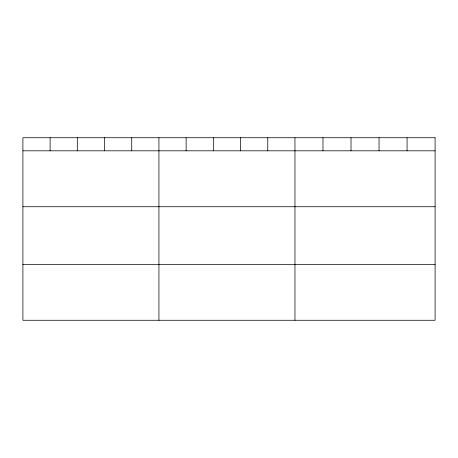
<?xml version="1.0" encoding="UTF-8"?>
<svg xmlns="http://www.w3.org/2000/svg" width="458" height="458" viewBox="0 0 458 458"><rect width="100%" height="100%" fill="white"/><g stroke="black" fill="none" stroke-linecap="round" stroke-linejoin="round"><path stroke-width="0.69" d="M22.9 150.814L435.1 150.814M22.9 206.735L435.1 206.735M22.9 264.352L435.1 264.352M407.07 137.726L407.07 150.814M379.041 137.726L379.041 150.814M351.011 137.726L351.011 150.814M322.982 137.726L322.982 150.814M294.952 137.726L294.952 320.274M267.747 137.726L267.747 150.814M240.542 137.726L240.542 150.814M213.336 137.726L213.336 150.814M186.131 137.726L186.131 150.814M158.926 137.726L158.926 320.274M131.721 137.726L131.721 150.814M104.516 137.726L104.516 150.814M77.31 137.726L77.31 150.814M50.105 137.726L50.105 150.814M435.1 137.726L22.9 137.726L22.9 320.274L435.1 320.274L435.1 137.726"/></g></svg>
